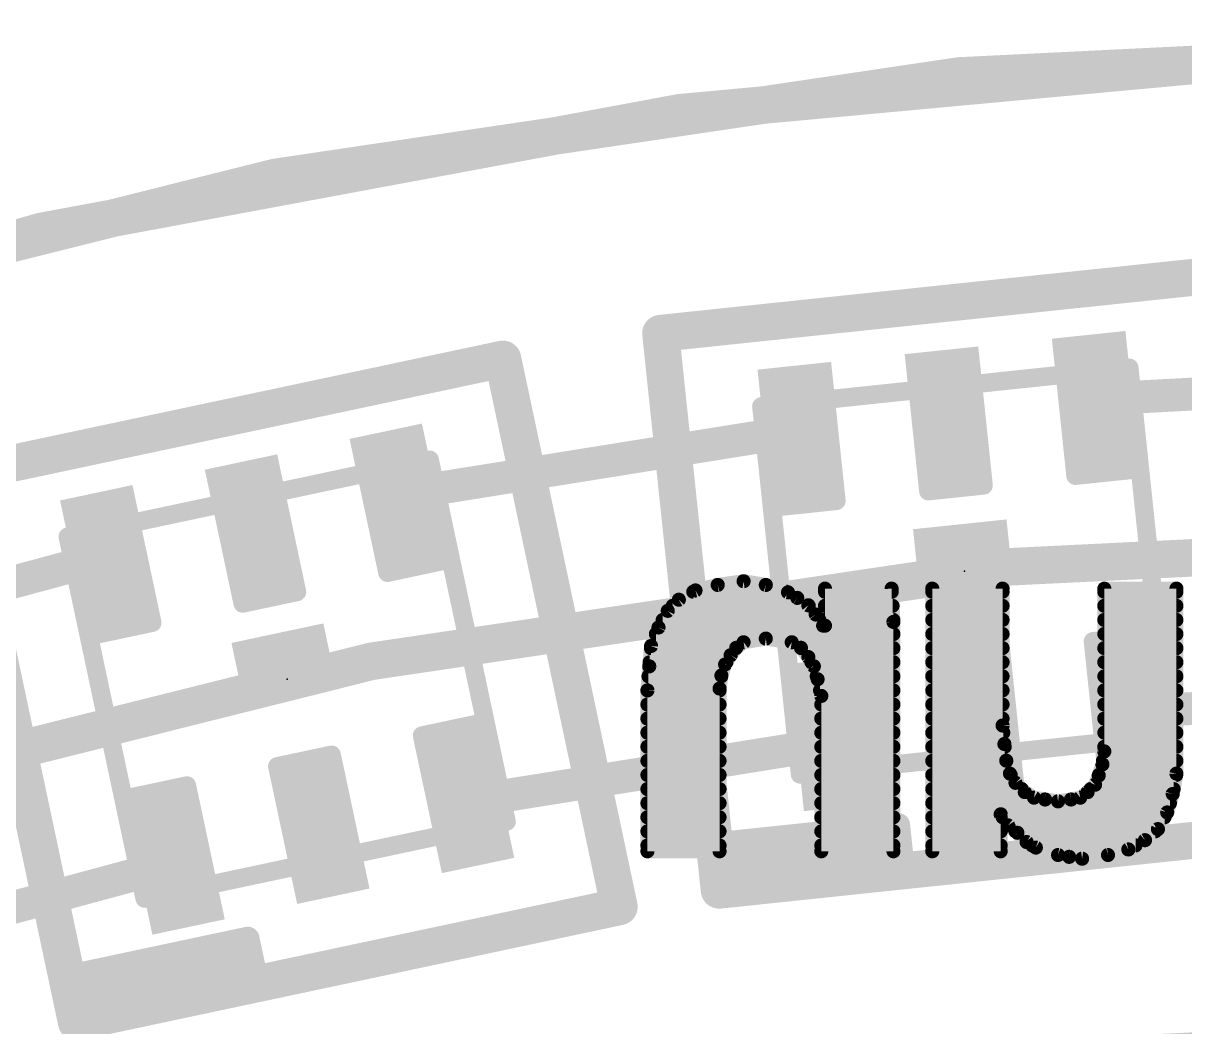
# Model space of a CAD drawing. Extents: x -10 to 92, y -62 to 76.
# Drawn here: x 29.3 to 35.58, y 70.88 to 76.3 of the extents above; entities that cross this region are included whole.
import ezdxf

# ---------------------------------------------------------------- set-up
doc = ezdxf.new("R2010")
doc.units = 0
for name, color, linetype in [('1', 12, 'CONTINUOUS'), ('16', 132, 'CONTINUOUS'), ('20', 53, 'CONTINUOUS'), ('21', 41, 'CONTINUOUS'), ('22', 40, 'CONTINUOUS'), ('23', 53, 'CONTINUOUS'), ('51', 53, 'CONTINUOUS')]:
    doc.layers.add(name, color=color, linetype=linetype)

# ---------------------------------------------------------------- blocks, each defined once
blk = doc.blocks.new('RECT')
blk.add_solid([(-0.5, -0.5), (0.5, -0.5), (-0.5, 0.5), (0.5, 0.5)])

msp = doc.modelspace()

# ---------------------------------------------------------------- linework, layer by layer
at = {"layer": '1'}
for points, const_width in [([(38.1, 76.2, 2.4142), (76.2, 38.1)], 0.2032), ([(35.0985, 74.3133, 1), (35.1033, 74.2245)], 0.0889), ([(33.5167, 74.0578, 1), (33.5026, 74.1456)], 0.0889), ([(31.3302, 73.7974, 1), (31.3443, 73.7096)], 0.0889), ([(38.1, 73.533, 2.4142), (73.533, 38.1)], 0.2032), ([(29.7838, 73.3779, 1), (29.7606, 73.4638)], 0.0889), ([(35.2762, 72.6226, 1), (35.281, 72.5339)], 0.0889), ([(33.6944, 72.3671, 1), (33.6803, 72.4549)], 0.0889), ([(31.6837, 72.1346, 1), (31.6977, 72.0468)], 0.0889), ([(30.1373, 71.7151, 1), (30.1141, 71.8009)], 0.0889)]:
    msp.add_lwpolyline(points, format="xyb", dxfattribs=dict(at, const_width=const_width))
at = {"layer": '1', "const_width": 0.1778}
for points in [[(37.2949, 74.3855), (35.1009, 74.2689)], [(33.5097, 74.1017), (31.3373, 73.7535)], [(29.7722, 73.4209), (27.6533, 72.8487)], [(37.2949, 72.6855), (35.2786, 72.5782)], [(31.6907, 72.0907), (33.6874, 72.411)], [(30.1257, 71.758), (28.1786, 71.2319)]]:
    msp.add_lwpolyline(points, dxfattribs=at)
at = {"layer": '16', "const_width": 0.2032}
for points in [[(38.1, 76.2, 0.4142), (0, 38.1)], [(0, 38.1, 2.4142), (38.1, 76.2)]]:
    msp.add_lwpolyline(points, format="xyb", dxfattribs=at)
at = {"layer": '20', "const_width": 0.2032}
msp.add_lwpolyline([(62.3824, 67.4624, 0.359), (13.8176, 67.4624)], format="xyb", dxfattribs=at)
at = {"layer": '21'}
for points, const_width in [([(38.1, 0, 1), (38.1, 76.2, 1), (38.1, 0)], 0.2032), ([(32.8005, 74.6304, 1), (32.7011, 74.62)], 0.1), ([(32.7456, 74.6749, 1), (32.756, 74.5755)], 0.1), ([(31.9461, 74.4963, 1), (31.8483, 74.4755)], 0.1), ([(31.9076, 74.437, 1), (31.8868, 74.5348)], 0.1), ([(34.0672, 71.9713, 1), (34.004, 71.9646)], 0.0635), ([(34.0389, 71.9364, 1), (34.0323, 71.9995)], 0.0635), ([(33.0908, 71.8687, 1), (32.9913, 71.8582)], 0.1), ([(32.9913, 71.8582, 1), (33.0908, 71.8687)], 0.1), ([(33.0726, 71.8668, 1), (33.0095, 71.8601)], 0.0635), ([(33.0377, 71.895, 1), (33.0444, 71.8319)], 0.0635), ([(34.0776, 71.8718, 1), (34.0145, 71.8652)], 0.0635), ([(34.0145, 71.8652, 1), (34.0776, 71.8718)], 0.0635), ([(34.0494, 71.8369, 1), (34.0427, 71.9001)], 0.0635), ([(33.1477, 71.806, 1), (33.1543, 71.7429)], 0.0635), ([(34.0249, 71.7657, 1), (34.0881, 71.7724)], 0.0635), ([(34.0598, 71.7375, 1), (34.0532, 71.8006)], 0.0635), ([(33.062, 71.6645, 1), (33.0724, 71.5651)], 0.1), ([(33.0587, 71.6961, 1), (33.0653, 71.633)], 0.0635), ([(33.0175, 71.6096, 1), (33.1169, 71.62)], 0.1), ([(33.0304, 71.6612, 1), (33.0935, 71.6679)], 0.0635), ([(32.537, 71.4762, 1), (32.5162, 71.574)], 0.1), ([(32.4776, 71.5147, 1), (32.5755, 71.5355)], 0.1), ([(30.5493, 71.3604, 1), (30.4872, 71.3472)], 0.0635), ([(30.5249, 71.3227, 1), (30.5117, 71.3849)], 0.0635), ([(30.5701, 71.2626, 1), (30.508, 71.2494)], 0.0635), ([(30.508, 71.2494, 1), (30.5701, 71.2626)], 0.0635), ([(30.5457, 71.2249, 1), (30.5325, 71.287)], 0.0635), ([(29.589, 71.1563, 1), (29.4912, 71.1355)], 0.1), ([(29.5712, 71.1525, 1), (29.5091, 71.1393)], 0.0635), ([(30.5665, 71.1271, 1), (30.5533, 71.1892)], 0.0635), ([(29.4912, 71.1355, 1), (29.589, 71.1563)], 0.1), ([(29.5335, 71.1769, 1), (29.5467, 71.1148)], 0.0635), ([(30.5288, 71.1516, 1), (30.5909, 71.1648)], 0.0635), ([(29.6521, 71.0999, 1), (29.6653, 71.0378)], 0.0635), ([(38.1, 5.334, 1), (38.1, 70.866, 1), (38.1, 5.334)], 0.2032), ([(29.5817, 70.9503, 1), (29.6025, 70.8524)], 0.1), ([(29.5432, 70.891, 1), (29.641, 70.9117)], 0.1), ([(29.5751, 70.9813, 1), (29.5883, 70.9192)], 0.0635), ([(29.5507, 70.9437, 1), (29.6128, 70.9569)], 0.0635)]:
    msp.add_lwpolyline(points, format="xyb", dxfattribs=dict(at, const_width=const_width))
for points, const_width in [([(35.7344, 74.9388), (32.7508, 74.6252)], 0.2), ([(32.7508, 74.6252), (33.0411, 71.8634)], 0.2), ([(31.8972, 74.4859), (28.9628, 73.8622)], 0.2), ([(32.5266, 71.5251), (31.8972, 74.4859)], 0.2), ([(28.9628, 73.8622), (29.5401, 71.1459)], 0.2), ([(33.0672, 71.6148), (36.0508, 71.9284)], 0.2), ([(33.0411, 71.8634), (34.0356, 71.968)], 0.127), ([(34.0356, 71.968), (34.046, 71.8685)], 0.127), ([(33.0411, 71.8634), (33.0672, 71.6148)], 0.2), ([(33.062, 71.6645), (33.0411, 71.8634)], 0.127), ([(33.151, 71.7744), (34.046, 71.8685)], 0.127), ([(34.046, 71.8685), (34.0565, 71.7691)], 0.127), ([(34.0565, 71.7691), (33.062, 71.6645)], 0.127), ([(29.5921, 70.9014), (32.5266, 71.5251)], 0.2), ([(29.5401, 71.1459), (30.5183, 71.3538)], 0.127), ([(30.5183, 71.3538), (30.5391, 71.256)], 0.127), ([(29.6587, 71.0689), (30.5391, 71.256)], 0.127), ([(30.5391, 71.256), (30.5599, 71.1582)], 0.127), ([(29.5401, 71.1459), (29.5921, 70.9014)], 0.2), ([(29.5817, 70.9503), (29.5401, 71.1459)], 0.127), ([(30.5599, 71.1582), (29.5817, 70.9503)], 0.127)]:
    msp.add_lwpolyline(points, dxfattribs=dict(at, const_width=const_width))
at = {"layer": '22', "const_width": 0.0762}
for points in [[(33.059, 73.265), (32.939, 73.235)], [(33.199, 73.285), (33.059, 73.265)], [(33.319, 73.265), (33.199, 73.285)], [(33.439, 73.225), (33.319, 73.265)], [(33.999, 73.245), (33.639, 73.245)], [(33.639, 73.245), (33.639, 73.045)], [(34.009, 73.065), (33.999, 73.245)], [(34.599, 73.245), (34.219, 73.245)], [(34.219, 73.245), (34.219, 71.825)], [(34.599, 72.505), (34.599, 73.245)], [(35.539, 73.245), (35.149, 73.245)], [(35.149, 73.245), (35.149, 72.365)], [(35.539, 72.245), (35.539, 73.245)], [(32.849, 73.185), (32.789, 73.125)], [(32.939, 73.235), (32.849, 73.185)], [(32.9268, 73.2282), (33.4294, 73.2282)], [(33.489, 73.195), (33.439, 73.225)], [(33.549, 73.155), (33.489, 73.195)], [(33.639, 73.2282), (33.9999, 73.2282)], [(34.219, 73.2282), (34.599, 73.2282)], [(35.149, 73.2282), (35.539, 73.2282)], [(32.789, 73.125), (32.739, 73.035)], [(32.816, 73.152), (33.5514, 73.152)], [(33.589, 73.105), (33.549, 73.155)], [(33.639, 73.152), (34.0042, 73.152)], [(34.219, 73.152), (34.599, 73.152)], [(35.149, 73.152), (35.539, 73.152)], [(32.7617, 73.0758), (33.6085, 73.0758)], [(33.629, 73.045), (33.589, 73.105)], [(33.639, 73.0758), (34.0084, 73.0758)], [(34.009, 71.825), (34.009, 73.065)], [(34.219, 73.0758), (34.599, 73.0758)], [(35.149, 73.0758), (35.539, 73.0758)], [(32.739, 73.035), (32.699, 72.935)], [(32.7248, 72.9996), (34.009, 72.9996)], [(33.639, 73.045), (33.629, 73.045)], [(34.219, 72.9996), (34.599, 72.9996)], [(35.149, 72.9996), (35.539, 72.9996)], [(32.699, 72.935), (32.689, 72.825)], [(33.159, 72.925), (33.199, 72.955)], [(33.199, 72.955), (33.319, 72.975)], [(33.319, 72.975), (33.459, 72.955)], [(33.459, 72.955), (33.509, 72.925)], [(32.6979, 72.9234), (33.1578, 72.9234)], [(33.099, 72.835), (33.129, 72.885)], [(33.129, 72.885), (33.159, 72.925)], [(33.509, 72.925), (33.549, 72.875)], [(33.5103, 72.9234), (34.009, 72.9234)], [(33.549, 72.875), (33.579, 72.825)], [(34.219, 72.9234), (34.599, 72.9234)], [(35.149, 72.9234), (35.539, 72.9234)], [(32.689, 72.825), (32.679, 72.695)], [(32.691, 72.8472), (33.1063, 72.8472)], [(33.079, 72.775), (33.099, 72.835)], [(33.5657, 72.8472), (34.009, 72.8472)], [(33.579, 72.825), (33.599, 72.755)], [(34.219, 72.8472), (34.599, 72.8472)], [(35.149, 72.8472), (35.539, 72.8472)], [(32.6848, 72.771), (33.0784, 72.771)], [(33.069, 72.705), (33.079, 72.775)], [(33.5944, 72.771), (34.009, 72.771)], [(33.599, 72.755), (33.619, 72.665)], [(34.219, 72.771), (34.599, 72.771)], [(35.149, 72.771), (35.539, 72.771)], [(32.679, 72.695), (32.679, 71.825)], [(32.679, 72.6948), (33.069, 72.6948)], [(33.069, 71.825), (33.069, 72.705)], [(33.6124, 72.6948), (34.009, 72.6948)], [(34.219, 72.6948), (34.599, 72.6948)], [(35.149, 72.6948), (35.539, 72.6948)], [(32.679, 72.6186), (33.069, 72.6186)], [(33.619, 72.665), (33.619, 71.825)], [(33.619, 72.6186), (34.009, 72.6186)], [(34.219, 72.6186), (34.599, 72.6186)], [(35.149, 72.6186), (35.539, 72.6186)], [(32.679, 72.5424), (33.069, 72.5424)], [(33.619, 72.5424), (34.009, 72.5424)], [(34.219, 72.5424), (34.599, 72.5424)], [(34.609, 72.405), (34.599, 72.505)], [(35.149, 72.5424), (35.539, 72.5424)], [(32.679, 72.4662), (33.069, 72.4662)], [(33.619, 72.4662), (34.009, 72.4662)], [(34.219, 72.4662), (34.6029, 72.4662)], [(35.149, 72.4662), (35.539, 72.4662)], [(32.679, 72.39), (33.069, 72.39)], [(33.619, 72.39), (34.009, 72.39)], [(34.219, 72.39), (34.6107, 72.39)], [(34.619, 72.315), (34.609, 72.405)], [(35.149, 72.365), (35.139, 72.295)], [(35.149, 72.39), (35.539, 72.39)], [(32.679, 72.3138), (33.069, 72.3138)], [(33.619, 72.3138), (34.009, 72.3138)], [(34.219, 72.3138), (34.6193, 72.3138)], [(34.639, 72.245), (34.619, 72.315)], [(35.1417, 72.3138), (35.539, 72.3138)], [(34.669, 72.195), (34.639, 72.245)], [(35.139, 72.295), (35.119, 72.235)], [(35.519, 72.135), (35.539, 72.245)], [(32.679, 72.2376), (33.069, 72.2376)], [(33.619, 72.2376), (34.009, 72.2376)], [(34.219, 72.2376), (34.6434, 72.2376)], [(34.719, 72.145), (34.669, 72.195)], [(35.099, 72.185), (35.059, 72.145)], [(35.119, 72.235), (35.099, 72.185)], [(35.1199, 72.2376), (35.5377, 72.2376)], [(32.679, 72.1614), (33.069, 72.1614)], [(33.619, 72.1614), (34.009, 72.1614)], [(34.219, 72.1614), (34.7026, 72.1614)], [(34.769, 72.115), (34.719, 72.145)], [(34.829, 72.105), (34.769, 72.115)], [(35.019, 72.115), (34.969, 72.105)], [(35.059, 72.145), (35.019, 72.115)], [(35.0754, 72.1614), (35.5238, 72.1614)], [(35.489, 72.035), (35.519, 72.135)], [(32.679, 72.0852), (33.069, 72.0852)], [(33.619, 72.0852), (34.009, 72.0852)], [(34.219, 72.0852), (35.5041, 72.0852)], [(34.899, 72.095), (34.829, 72.105)], [(34.969, 72.105), (34.899, 72.095)], [(32.679, 72.009), (33.069, 72.009)], [(33.619, 72.009), (34.009, 72.009)], [(34.219, 72.009), (34.589, 72.009)], [(34.589, 71.825), (34.589, 72.025)], [(34.589, 72.025), (34.629, 71.965)], [(34.5997, 72.009), (35.4746, 72.009)], [(35.439, 71.945), (35.489, 72.035)], [(32.679, 71.9328), (33.069, 71.9328)], [(33.619, 71.9328), (34.009, 71.9328)], [(34.219, 71.9328), (34.589, 71.9328)], [(34.629, 71.965), (34.679, 71.925)], [(34.6692, 71.9328), (35.4248, 71.9328)], [(34.679, 71.925), (34.729, 71.875)], [(35.369, 71.885), (35.439, 71.945)], [(34.729, 71.875), (34.779, 71.845)], [(35.279, 71.835), (35.369, 71.885)], [(32.679, 71.8566), (33.069, 71.8566)], [(32.679, 71.825), (33.069, 71.825)], [(33.619, 71.8566), (34.009, 71.8566)], [(33.619, 71.825), (34.009, 71.825)], [(34.219, 71.8566), (34.589, 71.8566)], [(34.219, 71.825), (34.589, 71.825)], [(34.7597, 71.8566), (35.3179, 71.8566)], [(34.779, 71.845), (34.899, 71.805)], [(34.899, 71.805), (34.959, 71.795)], [(35.029, 71.785), (35.169, 71.805)], [(35.169, 71.805), (35.279, 71.835)], [(34.959, 71.795), (35.029, 71.785)]]:
    msp.add_lwpolyline(points, dxfattribs=at)
at = {"layer": '22', "const_width": 0.0381}
for points in [[(33.0563, 73.2839, 1), (33.0617, 73.2461)], [(33.0636, 73.2465, 1), (33.0544, 73.2835)], [(33.2021, 73.3038, 1), (33.1959, 73.2662)], [(33.2017, 73.2661, 1), (33.1963, 73.3039)], [(33.325, 73.2831, 1), (33.313, 73.2469)], [(33.3159, 73.2462, 1), (33.3221, 73.2838)], [(33.6581, 73.245, 1), (33.62, 73.245)], [(33.639, 73.264, 1), (33.639, 73.226)], [(34.018, 73.2461, 1), (33.98, 73.2439)], [(33.999, 73.226, 1), (33.999, 73.264)], [(34.219, 73.264, 1), (34.219, 73.226)], [(34.2381, 73.245, 1), (34.2, 73.245)], [(34.6181, 73.245, 1), (34.58, 73.245)], [(34.599, 73.226, 1), (34.599, 73.264)], [(35.149, 73.264, 1), (35.149, 73.226)], [(35.1681, 73.245, 1), (35.13, 73.245)], [(35.5581, 73.245, 1), (35.52, 73.245)], [(35.539, 73.226, 1), (35.539, 73.264)], [(32.8397, 73.2017, 1), (32.8583, 73.1683)], [(32.8625, 73.1715, 1), (32.8355, 73.1985)], [(32.9268, 73.2472, 1), (32.9268, 73.2092)], [(32.9344, 73.2535, 1), (32.9436, 73.2165)], [(32.9483, 73.2183, 1), (32.9297, 73.2517)], [(33.4488, 73.2413, 1), (33.4292, 73.2087)], [(33.4294, 73.2092, 1), (33.4294, 73.2472)], [(33.433, 73.2069, 1), (33.445, 73.2431)], [(33.4996, 73.2109, 1), (33.4784, 73.1791)], [(33.4792, 73.1787, 1), (33.4988, 73.2113)], [(33.639, 73.2472, 1), (33.639, 73.2092)], [(33.9999, 73.2092, 1), (33.9999, 73.2472)], [(34.219, 73.2472, 1), (34.219, 73.2092)], [(34.599, 73.2092, 1), (34.599, 73.2472)], [(35.149, 73.2472, 1), (35.149, 73.2092)], [(35.539, 73.2092, 1), (35.539, 73.2472)], [(32.7755, 73.1385, 1), (32.8025, 73.1115)], [(32.8057, 73.1157, 1), (32.7723, 73.1343)], [(32.816, 73.171, 1), (32.816, 73.133)], [(33.5639, 73.1669, 1), (33.5341, 73.1431)], [(33.5384, 73.1391, 1), (33.5596, 73.1709)], [(33.5514, 73.133, 1), (33.5514, 73.171)], [(33.639, 73.171, 1), (33.639, 73.133)], [(34.0042, 73.133, 1), (34.0042, 73.171)], [(34.219, 73.171, 1), (34.219, 73.133)], [(34.599, 73.133, 1), (34.599, 73.171)], [(35.149, 73.171, 1), (35.149, 73.133)], [(35.539, 73.133, 1), (35.539, 73.171)], [(32.7617, 73.0948, 1), (32.7617, 73.0568)], [(33.6049, 73.1156, 1), (33.5731, 73.0944)], [(33.5741, 73.0931, 1), (33.6039, 73.1169)], [(33.6085, 73.0568, 1), (33.6085, 73.0948)], [(33.639, 73.0948, 1), (33.639, 73.0568)], [(34.0281, 73.065, 1), (33.99, 73.065)], [(34.0084, 73.0568, 1), (34.0084, 73.0948)], [(34.219, 73.0948, 1), (34.219, 73.0568)], [(34.599, 73.0568, 1), (34.599, 73.0948)], [(35.149, 73.0948, 1), (35.149, 73.0568)], [(35.539, 73.0568, 1), (35.539, 73.0948)], [(32.7248, 73.0186, 1), (32.7248, 72.9806)], [(32.7223, 73.0443, 1), (32.7557, 73.0257)], [(32.7567, 73.0279, 1), (32.7213, 73.0421)], [(33.629, 73.064, 1), (33.629, 73.026)], [(33.6131, 73.0344, 1), (33.6449, 73.0556)], [(33.62, 73.045, 1), (33.6581, 73.045)], [(33.639, 73.026, 1), (33.639, 73.064)], [(33.99, 73.0639, 1), (34.028, 73.0661)], [(34.009, 72.9806, 1), (34.009, 73.0186)], [(34.219, 73.0186, 1), (34.219, 72.9806)], [(34.599, 72.9806, 1), (34.599, 73.0186)], [(35.149, 73.0186, 1), (35.149, 72.9806)], [(35.539, 72.9806, 1), (35.539, 73.0186)], [(32.718, 72.9333, 1), (32.68, 72.9367)], [(33.1959, 72.9738, 1), (33.2021, 72.9362)], [(33.2104, 72.9398, 1), (33.1876, 72.9702)], [(33.3217, 72.9939, 1), (33.3163, 72.9561)], [(33.3221, 72.9562, 1), (33.3159, 72.9938)], [(33.4688, 72.9713, 1), (33.4492, 72.9387)], [(33.4563, 72.9361, 1), (33.4617, 72.9739)], [(32.6979, 72.9424, 1), (32.6979, 72.9044)], [(32.6813, 72.9421, 1), (32.7167, 72.9279)], [(33.1138, 72.8964, 1), (33.1442, 72.8736)], [(33.1453, 72.8752, 1), (33.1127, 72.8948)], [(33.1476, 72.9402, 1), (33.1704, 72.9098)], [(33.1742, 72.9136, 1), (33.1438, 72.9364)], [(33.1578, 72.9044, 1), (33.1578, 72.9424)], [(33.5239, 72.9369, 1), (33.4941, 72.9131)], [(33.5103, 72.9424, 1), (33.5103, 72.9044)], [(33.4992, 72.9087, 1), (33.5188, 72.9413)], [(33.5653, 72.8848, 1), (33.5327, 72.8652)], [(33.5341, 72.8631, 1), (33.5639, 72.8869)], [(34.009, 72.9044, 1), (34.009, 72.9424)], [(34.219, 72.9424, 1), (34.219, 72.9044)], [(34.599, 72.9044, 1), (34.599, 72.9424)], [(35.149, 72.9424, 1), (35.149, 72.9044)], [(35.539, 72.9044, 1), (35.539, 72.9424)], [(32.67, 72.8267, 1), (32.708, 72.8233)], [(32.708, 72.8235, 1), (32.67, 72.8265)], [(32.691, 72.8662, 1), (32.691, 72.8282)], [(33.0827, 72.8448, 1), (33.1153, 72.8252)], [(33.1171, 72.829, 1), (33.0809, 72.841)], [(33.1063, 72.8282, 1), (33.1063, 72.8662)], [(33.5657, 72.8662, 1), (33.5657, 72.8282)], [(33.5973, 72.8302, 1), (33.5607, 72.8198)], [(33.5627, 72.8152, 1), (33.5953, 72.8348)], [(34.009, 72.8282, 1), (34.009, 72.8662)], [(34.219, 72.8662, 1), (34.219, 72.8282)], [(34.599, 72.8282, 1), (34.599, 72.8662)], [(35.149, 72.8662, 1), (35.149, 72.8282)], [(35.539, 72.8282, 1), (35.539, 72.8662)], [(32.6848, 72.79, 1), (32.6848, 72.752)], [(33.0609, 72.781, 1), (33.0971, 72.769)], [(33.0979, 72.7723, 1), (33.0601, 72.7777)], [(33.0784, 72.752, 1), (33.0784, 72.79)], [(33.5944, 72.79, 1), (33.5944, 72.752)], [(33.6176, 72.7591, 1), (33.5804, 72.7509)], [(33.5807, 72.7498, 1), (33.6173, 72.7602)], [(34.009, 72.752, 1), (34.009, 72.79)], [(34.219, 72.79, 1), (34.219, 72.752)], [(34.599, 72.752, 1), (34.599, 72.79)], [(35.149, 72.79, 1), (35.149, 72.752)], [(35.539, 72.752, 1), (35.539, 72.79)], [(32.6981, 72.695, 1), (32.66, 72.695)], [(32.679, 72.7138, 1), (32.679, 72.6758)], [(33.0881, 72.705, 1), (33.05, 72.705)], [(33.0501, 72.7077, 1), (33.0879, 72.7023)], [(33.069, 72.6758, 1), (33.069, 72.7138)], [(33.6124, 72.7138, 1), (33.6124, 72.6758)], [(34.009, 72.6758, 1), (34.009, 72.7138)], [(34.219, 72.7138, 1), (34.219, 72.6758)], [(34.599, 72.6758, 1), (34.599, 72.7138)], [(35.149, 72.7138, 1), (35.149, 72.6758)], [(35.539, 72.6758, 1), (35.539, 72.7138)], [(32.66, 72.6965, 1), (32.698, 72.6935)], [(32.679, 72.6376, 1), (32.679, 72.5996)], [(33.069, 72.5996, 1), (33.069, 72.6376)], [(33.638, 72.665, 1), (33.5999, 72.665)], [(33.619, 72.6376, 1), (33.619, 72.5996)], [(33.6004, 72.6609, 1), (33.6376, 72.6691)], [(34.009, 72.5996, 1), (34.009, 72.6376)], [(34.219, 72.6376, 1), (34.219, 72.5996)], [(34.599, 72.5996, 1), (34.599, 72.6376)], [(35.149, 72.6376, 1), (35.149, 72.5996)], [(35.539, 72.5996, 1), (35.539, 72.6376)], [(32.679, 72.5614, 1), (32.679, 72.5234)], [(33.069, 72.5234, 1), (33.069, 72.5614)], [(33.619, 72.5614, 1), (33.619, 72.5234)], [(34.009, 72.5234, 1), (34.009, 72.5614)], [(34.219, 72.5614, 1), (34.219, 72.5234)], [(34.618, 72.5069, 1), (34.58, 72.5031)], [(34.599, 72.5234, 1), (34.599, 72.5614)], [(35.149, 72.5614, 1), (35.149, 72.5234)], [(35.539, 72.5234, 1), (35.539, 72.5614)], [(32.679, 72.4852, 1), (32.679, 72.4472)], [(33.069, 72.4472, 1), (33.069, 72.4852)], [(33.619, 72.4852, 1), (33.619, 72.4472)], [(34.009, 72.4472, 1), (34.009, 72.4852)], [(34.219, 72.4852, 1), (34.219, 72.4472)], [(34.58, 72.505, 1), (34.6181, 72.505)], [(34.6029, 72.4472, 1), (34.6029, 72.4852)], [(35.149, 72.4852, 1), (35.149, 72.4472)], [(35.539, 72.4472, 1), (35.539, 72.4852)], [(32.679, 72.409, 1), (32.679, 72.371)], [(33.069, 72.371, 1), (33.069, 72.409)], [(33.619, 72.409, 1), (33.619, 72.371)], [(34.009, 72.371, 1), (34.009, 72.409)], [(34.219, 72.409, 1), (34.219, 72.371)], [(34.6279, 72.4071, 1), (34.5901, 72.4029)], [(34.59, 72.4031, 1), (34.628, 72.4069)], [(34.6107, 72.371, 1), (34.6107, 72.409)], [(35.149, 72.409, 1), (35.149, 72.371)], [(35.1679, 72.3623, 1), (35.1301, 72.3677)], [(35.539, 72.371, 1), (35.539, 72.409)], [(32.679, 72.3328, 1), (32.679, 72.2948)], [(33.069, 72.2948, 1), (33.069, 72.3328)], [(33.619, 72.3328, 1), (33.619, 72.2948)], [(34.009, 72.2948, 1), (34.009, 72.3328)], [(34.219, 72.3328, 1), (34.219, 72.2948)], [(34.6373, 72.3202, 1), (34.6007, 72.3098)], [(34.6193, 72.2948, 1), (34.6193, 72.3328)], [(35.1417, 72.3328, 1), (35.1417, 72.2948)], [(35.13, 72.365, 1), (35.1681, 72.365)], [(35.539, 72.2948, 1), (35.539, 72.3328)], [(34.6001, 72.3129, 1), (34.6379, 72.3171)], [(34.6553, 72.2548, 1), (34.6227, 72.2352)], [(35.1201, 72.2977, 1), (35.1579, 72.2923)], [(35.1571, 72.289, 1), (35.1209, 72.301)], [(35.5577, 72.2416, 1), (35.5203, 72.2484)], [(32.679, 72.2566, 1), (32.679, 72.2186)], [(33.069, 72.2186, 1), (33.069, 72.2566)], [(33.619, 72.2566, 1), (33.619, 72.2186)], [(34.009, 72.2186, 1), (34.009, 72.2566)], [(34.219, 72.2566, 1), (34.219, 72.2186)], [(34.6207, 72.2398, 1), (34.6573, 72.2502)], [(34.6434, 72.2186, 1), (34.6434, 72.2566)], [(34.6825, 72.2085, 1), (34.6555, 72.1815)], [(34.6527, 72.1852, 1), (34.6853, 72.2048)], [(35.1125, 72.1715, 1), (35.0855, 72.1985)], [(35.1009, 72.241, 1), (35.1371, 72.229)], [(35.1199, 72.2566, 1), (35.1199, 72.2186)], [(35.1367, 72.2279, 1), (35.1013, 72.2421)], [(35.52, 72.245, 1), (35.5581, 72.245)], [(35.5377, 72.2186, 1), (35.5377, 72.2566)], [(32.679, 72.1804, 1), (32.679, 72.1424)], [(33.069, 72.1424, 1), (33.069, 72.1804)], [(33.619, 72.1804, 1), (33.619, 72.1424)], [(34.009, 72.1424, 1), (34.009, 72.1804)], [(34.219, 72.1804, 1), (34.219, 72.1424)], [(34.7288, 72.1613, 1), (34.7092, 72.1287)], [(34.7026, 72.1424, 1), (34.7026, 72.1804)], [(34.7055, 72.1315, 1), (34.7325, 72.1585)], [(34.7721, 72.1338, 1), (34.7659, 72.0962)], [(35.0227, 72.0963, 1), (35.0153, 72.1337)], [(35.0455, 72.1585, 1), (35.0725, 72.1315)], [(35.0704, 72.1298, 1), (35.0476, 72.1602)], [(35.0754, 72.1804, 1), (35.0754, 72.1424)], [(35.0813, 72.1921, 1), (35.1167, 72.1779)], [(35.5003, 72.1384, 1), (35.5377, 72.1316)], [(35.5372, 72.1295, 1), (35.5008, 72.1405)], [(35.5238, 72.1424, 1), (35.5238, 72.1804)], [(32.679, 72.1042, 1), (32.679, 72.0662)], [(33.069, 72.0662, 1), (33.069, 72.1042)], [(33.619, 72.1042, 1), (33.619, 72.0662)], [(34.009, 72.0662, 1), (34.009, 72.1042)], [(34.219, 72.1042, 1), (34.219, 72.0662)], [(34.7592, 72.0987, 1), (34.7788, 72.1313)], [(34.8317, 72.1239, 1), (34.8263, 72.0861)], [(34.8259, 72.0862, 1), (34.8321, 72.1238)], [(34.8963, 72.1139, 1), (34.9017, 72.0761)], [(34.8963, 72.0761, 1), (34.9017, 72.1139)], [(34.9653, 72.1237, 1), (34.9727, 72.0863)], [(34.9717, 72.0861, 1), (34.9663, 72.1239)], [(35.0076, 72.1302, 1), (35.0304, 72.0998)], [(35.5041, 72.0662, 1), (35.5041, 72.1042)], [(32.679, 72.028, 1), (32.679, 71.99)], [(33.069, 71.99, 1), (33.069, 72.028)], [(33.619, 72.028, 1), (33.619, 71.99)], [(34.009, 71.99, 1), (34.009, 72.028)], [(34.219, 72.028, 1), (34.219, 71.99)], [(34.6049, 72.0356, 1), (34.5731, 72.0144)], [(34.608, 72.025, 1), (34.5699, 72.025)], [(34.5997, 72.028, 1), (34.5997, 71.99)], [(34.589, 71.99, 1), (34.589, 72.028)], [(35.4708, 72.0405, 1), (35.5072, 72.0295)], [(35.5057, 72.0257, 1), (35.4723, 72.0443)], [(35.4746, 71.99, 1), (35.4746, 72.028)], [(32.679, 71.9518, 1), (32.679, 71.9138)], [(33.069, 71.9138, 1), (33.069, 71.9518)], [(33.619, 71.9518, 1), (33.619, 71.9138)], [(34.009, 71.9138, 1), (34.009, 71.9518)], [(34.219, 71.9518, 1), (34.219, 71.9138)], [(34.589, 71.9138, 1), (34.589, 71.9518)], [(34.6409, 71.9799, 1), (34.6171, 71.9501)], [(34.6131, 71.9544, 1), (34.6449, 71.9756)], [(34.6692, 71.9518, 1), (34.6692, 71.9138)], [(34.6925, 71.9385, 1), (34.6655, 71.9115)], [(35.4223, 71.9543, 1), (35.4557, 71.9357)], [(35.4248, 71.9138, 1), (35.4248, 71.9518)], [(35.4514, 71.9305, 1), (35.4266, 71.9595)], [(34.6671, 71.9101, 1), (34.6909, 71.9399)], [(34.7388, 71.8913, 1), (34.7192, 71.8587)], [(34.7155, 71.8615, 1), (34.7425, 71.8885)], [(35.3566, 71.8995, 1), (35.3814, 71.8705)], [(35.3783, 71.8683, 1), (35.3597, 71.9017)], [(32.679, 71.8756, 1), (32.679, 71.8376)], [(32.66, 71.825, 1), (32.6981, 71.825)], [(32.679, 71.844, 1), (32.679, 71.806)], [(33.05, 71.825, 1), (33.0881, 71.825)], [(33.069, 71.8376, 1), (33.069, 71.8756)], [(33.069, 71.806, 1), (33.069, 71.844)], [(33.5999, 71.825, 1), (33.638, 71.825)], [(33.619, 71.8756, 1), (33.619, 71.8376)], [(33.619, 71.844, 1), (33.619, 71.806)], [(33.99, 71.825, 1), (34.0281, 71.825)], [(34.009, 71.8376, 1), (34.009, 71.8756)], [(34.009, 71.806, 1), (34.009, 71.844)], [(34.219, 71.8756, 1), (34.219, 71.8376)], [(34.219, 71.844, 1), (34.219, 71.806)], [(34.2, 71.825, 1), (34.2381, 71.825)], [(34.5699, 71.825, 1), (34.608, 71.825)], [(34.589, 71.8376, 1), (34.589, 71.8756)], [(34.589, 71.806, 1), (34.589, 71.844)], [(34.7597, 71.8756, 1), (34.7597, 71.8376)], [(34.785, 71.8631, 1), (34.773, 71.8269)], [(34.7692, 71.8287, 1), (34.7888, 71.8613)], [(34.9021, 71.8238, 1), (34.8959, 71.7862)], [(34.893, 71.7869, 1), (34.905, 71.8231)], [(35.164, 71.8234, 1), (35.174, 71.7866)], [(35.1717, 71.7861, 1), (35.1663, 71.8239)], [(35.2697, 71.8517, 1), (35.2883, 71.8183)], [(35.284, 71.8166, 1), (35.274, 71.8534)], [(35.3179, 71.8376, 1), (35.3179, 71.8756)], [(34.9617, 71.8139, 1), (34.9563, 71.7761)], [(34.9559, 71.7762, 1), (34.9621, 71.8138)], [(35.0263, 71.8039, 1), (35.0317, 71.7661)], [(35.0263, 71.7661, 1), (35.0317, 71.8039)]]:
    msp.add_lwpolyline(points, format="xyb", dxfattribs=at)
at = {"layer": '23'}
for p in [(34.3941, 73.34), (30.7315, 72.7558)]:
    msp.add_point(p, dxfattribs=at)
at = {"layer": '51', "const_width": 0.1}
for points in [[(33.2951, 74.23), (35.2841, 74.439)], [(35.2841, 74.439), (35.4932, 72.45)], [(34.9413, 74.3527), (35.2396, 74.3841)], [(35.2396, 74.3841), (35.2919, 73.8868)], [(34.1457, 74.2691), (34.444, 74.3004)], [(34.444, 74.3004), (34.4963, 73.8032)], [(34.9935, 73.8554), (34.9413, 74.3527)], [(34.1979, 73.7718), (34.1457, 74.2691)], [(33.5041, 72.2409), (33.2951, 74.23)], [(33.6484, 74.2168), (33.35, 74.1855)], [(33.35, 74.1855), (33.4023, 73.6882)], [(33.7007, 73.7195), (33.6484, 74.2168)], [(29.5454, 73.526), (31.5017, 73.9418)], [(31.5017, 73.9418), (31.9175, 71.9855)], [(31.1697, 73.8201), (31.4632, 73.8825)], [(31.4632, 73.8825), (31.5671, 73.3934)], [(35.2919, 73.8868), (34.9935, 73.8554)], [(31.2737, 73.3311), (31.1697, 73.8201)], [(34.4963, 73.8032), (34.1979, 73.7718)], [(30.3872, 73.6538), (30.6807, 73.7162)], [(30.6807, 73.7162), (30.7846, 73.2271)], [(33.4023, 73.6882), (33.7007, 73.7195)], [(30.4912, 73.1647), (30.3872, 73.6538)], [(29.8981, 73.5499), (29.6047, 73.4875)], [(30.0021, 73.0608), (29.8981, 73.5499)], [(29.9612, 71.5697), (29.5454, 73.526)], [(29.6047, 73.4875), (29.7087, 72.9984)], [(31.5671, 73.3934), (31.2737, 73.3311)], [(30.7846, 73.2271), (30.4912, 73.1647)], [(29.7087, 72.9984), (30.0021, 73.0608)], [(35.386, 72.9917), (35.0876, 72.9604)], [(35.4382, 72.4945), (35.386, 72.9917)], [(35.0876, 72.9604), (35.1399, 72.4631)], [(34.5904, 72.9081), (34.292, 72.8767)], [(34.292, 72.8767), (34.3443, 72.3795)], [(34.6426, 72.4108), (34.5904, 72.9081)], [(33.7947, 72.8245), (33.4964, 72.7931)], [(33.4964, 72.7931), (33.5486, 72.2959)], [(33.847, 72.3272), (33.7947, 72.8245)], [(31.7543, 72.5131), (31.4608, 72.4507)], [(31.8582, 72.024), (31.7543, 72.5131)], [(35.1399, 72.4631), (35.4382, 72.4945)], [(31.4608, 72.4507), (31.5648, 71.9617)], [(35.4932, 72.45), (33.5041, 72.2409)], [(34.3443, 72.3795), (34.6426, 72.4108)], [(30.9717, 72.3468), (30.6783, 72.2844)], [(31.0757, 71.8577), (30.9717, 72.3468)], [(33.5486, 72.2959), (33.847, 72.3272)], [(30.6783, 72.2844), (30.7823, 71.7953)], [(30.1892, 72.1805), (29.8958, 72.1181)], [(30.2932, 71.6914), (30.1892, 72.1805)], [(29.8958, 72.1181), (29.9997, 71.629)], [(31.9175, 71.9855), (29.9612, 71.5697)], [(31.5648, 71.9617), (31.8582, 72.024)], [(30.7823, 71.7953), (31.0757, 71.8577)], [(29.9997, 71.629), (30.2932, 71.6914)]]:
    msp.add_lwpolyline(points, dxfattribs=at)
at = {"layer": '51', "const_width": 0.05}
for points in [[(35.309, 74.4416, 1), (35.2593, 74.4364)], [(35.2867, 74.4141, 1), (35.2815, 74.4639)], [(35.2645, 74.3867, 1), (35.2148, 74.3814)], [(35.2422, 74.3592, 1), (35.237, 74.4089)], [(34.4689, 74.303, 1), (34.4192, 74.2978)], [(34.4466, 74.2756, 1), (34.4414, 74.3253)], [(34.9661, 74.3553, 1), (34.9164, 74.3501)], [(34.9387, 74.3776, 1), (34.9439, 74.3278)], [(34.1705, 74.2717, 1), (34.1208, 74.2665)], [(34.143, 74.2939, 1), (34.1483, 74.2442)], [(33.32, 74.2326, 1), (33.2702, 74.2273)], [(33.2925, 74.2548, 1), (33.2977, 74.2051)], [(33.3749, 74.1881, 1), (33.3252, 74.1828)], [(33.3474, 74.2103, 1), (33.3527, 74.1606)], [(33.6733, 74.2194, 1), (33.6235, 74.2142)], [(33.651, 74.1919, 1), (33.6458, 74.2417)], [(31.5261, 73.947, 1), (31.4772, 73.9366)], [(31.5069, 73.9174, 1), (31.4965, 73.9663)], [(31.4876, 73.8877, 1), (31.4387, 73.8773)], [(31.4684, 73.8581, 1), (31.458, 73.907)], [(35.267, 73.8842, 1), (35.3168, 73.8894)], [(35.2945, 73.8619, 1), (35.2893, 73.9117)], [(31.1645, 73.8446, 1), (31.1749, 73.7957)], [(31.1942, 73.8253, 1), (31.1453, 73.8149)], [(34.4989, 73.7783, 1), (34.4937, 73.828)], [(34.9909, 73.8803, 1), (34.9962, 73.8306)], [(34.9687, 73.8528, 1), (35.0184, 73.8581)], [(34.1953, 73.7967, 1), (34.2005, 73.7469)], [(34.1731, 73.7692, 1), (34.2228, 73.7744)], [(34.4714, 73.8006, 1), (34.5211, 73.8058)], [(30.7051, 73.7214, 1), (30.6562, 73.711)], [(30.6859, 73.6917, 1), (30.6755, 73.7406)], [(33.3997, 73.7131, 1), (33.4049, 73.6633)], [(33.6758, 73.7169, 1), (33.7255, 73.7222)], [(33.7033, 73.6947, 1), (33.698, 73.7444)], [(30.382, 73.6783, 1), (30.3924, 73.6294)], [(30.4117, 73.659, 1), (30.3628, 73.6486)], [(33.3774, 73.6856, 1), (33.4272, 73.6908)], [(29.9226, 73.5551, 1), (29.8737, 73.5447)], [(29.9033, 73.5254, 1), (29.8929, 73.5743)], [(29.5699, 73.5312, 1), (29.5209, 73.5208)], [(29.5402, 73.5504, 1), (29.5506, 73.5015)], [(29.6292, 73.4927, 1), (29.5802, 73.4823)], [(29.5995, 73.5119, 1), (29.6099, 73.463)], [(31.5427, 73.3882, 1), (31.5916, 73.3986)], [(31.5723, 73.369, 1), (31.5619, 73.4179)], [(31.2685, 73.3555, 1), (31.2789, 73.3066)], [(31.2492, 73.3259, 1), (31.2981, 73.3363)], [(30.7602, 73.2219, 1), (30.8091, 73.2323)], [(30.7898, 73.2027, 1), (30.7794, 73.2516)], [(30.486, 73.1892, 1), (30.4964, 73.1403)], [(30.4667, 73.1595, 1), (30.5156, 73.1699)], [(30.0073, 73.0363, 1), (29.9969, 73.0852)], [(29.7035, 73.0229, 1), (29.7139, 72.974)], [(29.9776, 73.0556, 1), (30.0266, 73.066)], [(35.4108, 72.9943, 1), (35.3611, 72.9891)], [(35.3886, 72.9669, 1), (35.3834, 73.0166)], [(29.6842, 72.9932, 1), (29.7331, 73.0036)], [(35.085, 72.9852, 1), (35.0902, 72.9355)], [(35.1125, 72.963, 1), (35.0628, 72.9578)], [(34.3169, 72.8794, 1), (34.2671, 72.8741)], [(34.2894, 72.9016, 1), (34.2946, 72.8519)], [(34.6152, 72.9107, 1), (34.5655, 72.9055)], [(34.593, 72.8832, 1), (34.5877, 72.933)], [(33.5212, 72.7957, 1), (33.4715, 72.7905)], [(33.4938, 72.818, 1), (33.499, 72.7683)], [(33.8196, 72.8271, 1), (33.7699, 72.8219)], [(33.7974, 72.7996, 1), (33.7921, 72.8493)], [(31.7787, 72.5183, 1), (31.7298, 72.5079)], [(31.7595, 72.4887, 1), (31.7491, 72.5376)], [(35.4409, 72.4696, 1), (35.4356, 72.5193)], [(31.4556, 72.4752, 1), (31.466, 72.4263)], [(31.4853, 72.4559, 1), (31.4364, 72.4455)], [(35.1373, 72.488, 1), (35.1425, 72.4382)], [(35.115, 72.4605, 1), (35.1647, 72.4657)], [(35.4134, 72.4918, 1), (35.4631, 72.4971)], [(35.4683, 72.4474, 1), (35.5181, 72.4526)], [(35.4958, 72.4251, 1), (35.4906, 72.4748)], [(34.3416, 72.4043, 1), (34.3469, 72.3546)], [(34.3194, 72.3769, 1), (34.3691, 72.3821)], [(34.6178, 72.4082, 1), (34.6675, 72.4135)], [(34.6452, 72.386, 1), (34.64, 72.4357)], [(30.9962, 72.352, 1), (30.9473, 72.3416)], [(30.9769, 72.3223, 1), (30.9665, 72.3712)], [(33.546, 72.3207, 1), (33.5513, 72.271)], [(33.8221, 72.3246, 1), (33.8719, 72.3298)], [(33.8496, 72.3024, 1), (33.8444, 72.3521)], [(30.7028, 72.2896, 1), (30.6538, 72.2792)], [(30.6731, 72.3089, 1), (30.6835, 72.2599)], [(33.5015, 72.2658, 1), (33.5068, 72.216)], [(33.5238, 72.2932, 1), (33.5735, 72.2985)], [(30.2137, 72.1856, 1), (30.1648, 72.1753)], [(30.1944, 72.156, 1), (30.184, 72.2049)], [(33.4793, 72.2383, 1), (33.529, 72.2435)], [(29.9202, 72.1233, 1), (29.8713, 72.1129)], [(29.8906, 72.1425, 1), (29.901, 72.0936)], [(31.8338, 72.0188, 1), (31.8827, 72.0292)], [(31.8634, 71.9996, 1), (31.853, 72.0485)], [(31.9227, 71.9611, 1), (31.9123, 72.01)], [(31.5596, 71.9861, 1), (31.57, 71.9372)], [(31.5403, 71.9565, 1), (31.5892, 71.9669)], [(31.8931, 71.9803, 1), (31.942, 71.9907)], [(31.0809, 71.8332, 1), (31.0705, 71.8822)], [(30.7771, 71.8198, 1), (30.7875, 71.7709)], [(31.0512, 71.8525, 1), (31.1002, 71.8629)], [(30.7578, 71.7901, 1), (30.8067, 71.8005)], [(30.2687, 71.6862, 1), (30.3176, 71.6966)], [(30.2984, 71.6669, 1), (30.288, 71.7158)], [(29.9945, 71.6535, 1), (30.0049, 71.6045)], [(29.9753, 71.6238, 1), (30.0242, 71.6342)], [(29.956, 71.5942, 1), (29.9664, 71.5452)], [(29.9368, 71.5645, 1), (29.9857, 71.5749)]]:
    msp.add_lwpolyline(points, format="xyb", dxfattribs=at)

# ---------------------------------------------------------------- block references
at = {"layer": '1', "xscale": 0.7, "yscale": 0.4}
for p, rotation in [((35.1009, 74.2689), 276), ((34.3053, 74.1853), 276), ((33.5097, 74.1017), 276), ((31.3373, 73.7535), 282), ((30.5547, 73.5872), 282), ((29.7722, 73.4209), 282), ((35.2786, 72.5782), 276), ((34.483, 72.4946), 276), ((33.6874, 72.411), 276), ((31.6907, 72.0907), 282), ((30.9082, 71.9243), 282), ((30.1257, 71.758), 282)]:
    msp.add_blockref('RECT', p, dxfattribs=dict(at, rotation=rotation))
at = {"layer": '51', "xscale": 0.508, "yscale": 0.254}
for p, rotation in [((34.3809, 73.4663), 186), ((30.7051, 72.88), 192)]:
    msp.add_blockref('RECT', p, dxfattribs=dict(at, rotation=rotation))

doc.saveas('drawing.dxf')
